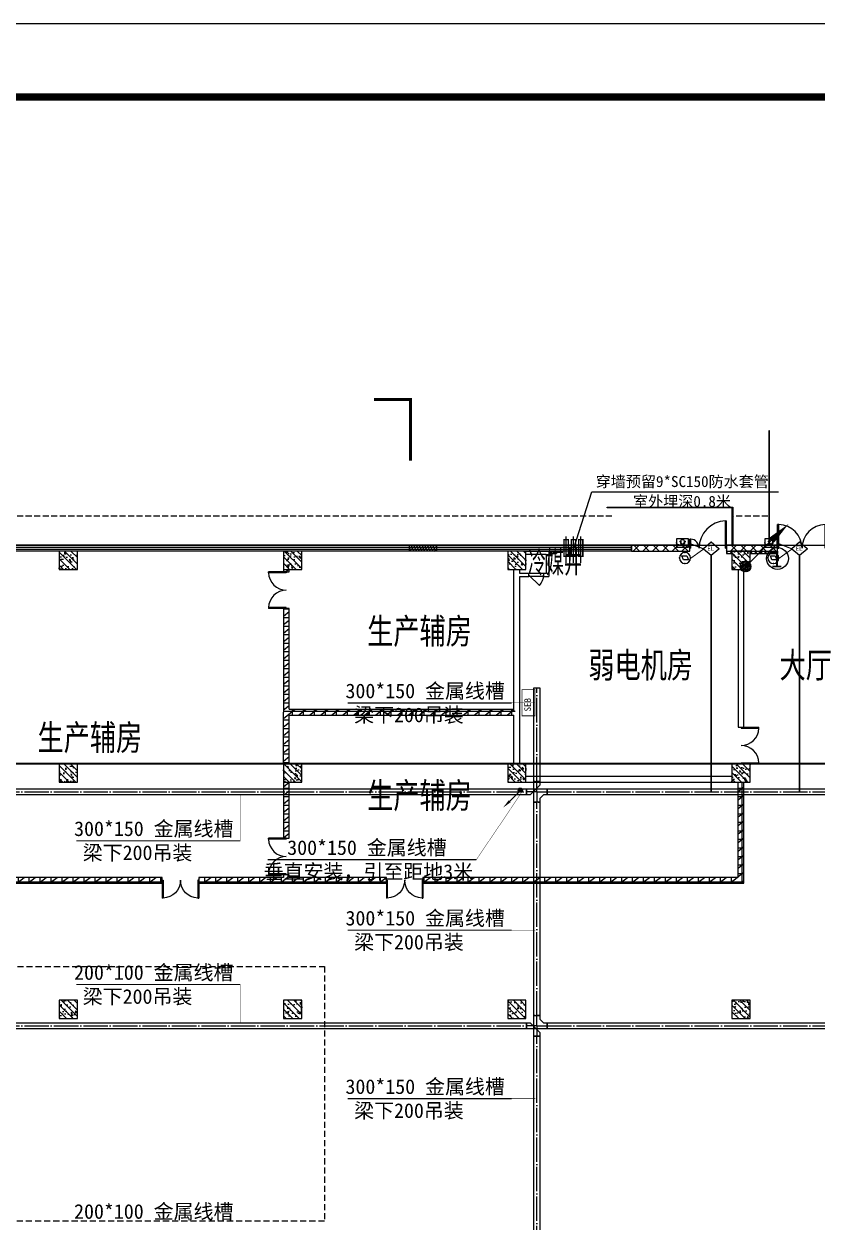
# Model space of a CAD drawing. Header units: millimetres. Extents: x -633009578 to 5705885, y -633235091 to 2571734.
# Drawn here: x 4124302 to 4156836, y 2168315 to 2217460 of the extents above; entities that cross this region are included whole.
import ezdxf
from ezdxf.enums import TextEntityAlignment as Align

# ---------------------------------------------------------------- set-up
doc = ezdxf.new("R2010")
doc.units = ezdxf.units.MM
doc.header["$LTSCALE"] = 1000
doc.header["$MEASUREMENT"] = 0
for name, pattern in [('DASH', [0.35, 0.25, -0.1]), ('DASHED2', [0.375, 0.25, -0.125]), ('DOTE', [2.4200000000000004, 2, -0.2, 0.02, -0.2]), ('HIDDEN', [0.375, 0.25, -0.125])]:
    doc.linetypes.add(name, pattern=pattern)
doc.layers.get('0').update_dxf_attribs({"color": 9})
for name, color, linetype in [('000000000000电气', 7, 'Continuous'), ('3T_WOOD', 21, 'Continuous'), ('A-ABOV(投影线)', 154, 'HIDDEN'), ('A-COLUM(柱)', 255, 'Continuous'), ('A-DOOR(门）', 4, 'Continuous'), ('A-F-AREA(计算)', 5, 'Continuous'), ('A-HATH(填充)', 8, 'Continuous'), ('A-LM-RAIL(栏杆)', 167, 'Continuous'), ('A-ST-O(室外)', 54, 'Continuous'), ('A-TEXT(房间)', 243, 'Continuous'), ('A-WALL(墙)', 255, 'Continuous'), ('A-WINDOW（窗）', 4, 'Continuous'), ('DIM_SYMB', 3, 'Continuous'), ('WALL', 9, 'Continuous'), ('电-弱电平面-箭头', 3, 'Continuous'), ('电-强电平面-标注', 3, 'Continuous'), ('电-强电平面-线缆', 3, 'Continuous'), ('电-桥架', 4, 'Continuous'), ('设备-安防', 3, 'Continuous'), ('设备-箱柜', 3, 'Continuous'), ('院图签、封面151013$0$PUB_TITLE', 153, 'Continuous'), ('院图签、封面151013$0$图签文字', 4, 'Continuous')]:
    doc.layers.add(name, color=color, linetype=linetype)
doc.styles.add('_TCH', font='simhei.ttf', dxfattribs={"width": 0.75, "bigfont": 'hztxt.shx'})
doc.styles.add('_TEL_DIM', font='simhei.ttf', dxfattribs={"height": 3.5, "bigfont": 'HZTXT'})
doc.styles.add('ELEC-DIM', font='simhei.ttf')
doc.styles.add('IDQSTYLE', font='simhei.ttf', dxfattribs={"width": 0.707, "bigfont": 'hztxt.shx'})
doc.styles.add('TXT', font='simhei.ttf', dxfattribs={"width": 0.8, "bigfont": 'hztxt.shx'})
doc.styles.add('宋', font='simhei.ttf', dxfattribs={"width": 0.8})
doc.styles.add('院图签、封面151013$0$-宋体', font='simhei.ttf', dxfattribs={"width": 0.8})
pattern_1 = [(0, (1606821.475196055, 677964.29318137), (0, 350), []), (37.875, (1607221.475196055, 677964.29318137), (-169.61527734408, 218.0766567528281), []), (90, (1607221.475196055, 677964.29318137), (-450, 2.755455298081545e-14), [])]
pattern_2 = [(45, (1606921.475196055, 677964.29318137), (-100.0001016555733, 100.0001016555733), []), (135, (1606921.475196055, 677964.29318137), (-100.0001016555733, -100.0001016555733), [])]
pattern_3 = [(45, (1607021.475196055, 677964.29318137), (-200.0002033111466, 200.0002033111467), []), (135, (1607021.475196055, 677964.29318137), (-200.0002033111467, -200.0002033111466), [])]

# ---------------------------------------------------------------- blocks, each defined once
blk = doc.blocks.new('*X3')
at = {"color": 0, "linetype": 'Continuous'}
for p, q in [((192.587376364835, 446.7215535232801), (193.8713933576327, 448.0055705160779)), ((192.6509968705344, 446.3609099602676), (194.2320369206452, 447.9419500103785)), ((192.6864539319484, 447.2448951591055), (193.3480517218074, 447.9064929489645)), ((192.7889704286661, 446.0746194496875), (194.5183274312254, 447.8039764522467)), ((192.9823694457329, 445.8437543980423), (194.7491924828706, 447.61057743518)), ((193.2275231399996, 445.664644023597), (194.9283028573159, 447.3654237409133)), ((193.5311577474, 445.5440145622856), (195.0489323186273, 447.0617891335129)), ((193.9202347052458, 445.5088274514194), (195.0841194294935, 446.6727121756671)), ((194.6075199946775, 445.7718486721392), (194.8210982087737, 445.9854268862354))]:
    blk.add_line(p, q, dxfattribs=at)
blk = doc.blocks.new('HC001442')
at = {"color": 0, "linetype": 'Continuous'}
blk.add_line((2.614797267597169e-12, -0.0577611932696982), (-3.1054929004722, -3.232738715066034), dxfattribs=at)
blk.add_lwpolyline([(-3.1054929004722, -3.232738715066034, 0.8, 0, 0), (-5.057392361375946, -5.119309791709952, 0, 0, 0)], format="xyseb", dxfattribs=at)
blk.add_circle((0, 0), 0.625, dxfattribs=at)
at = {"color": 0, "linetype": 'Continuous', "xscale": 0.5, "yscale": 0.5, "zscale": 0.5}
blk.add_blockref('*X3', (-96.91845018383279, -223.3780232566237), dxfattribs=at)
at = {"color": 0, "style": 'IDQSTYLE', "width": 0.7}
blk.add_attdef('PSFHATT', (2.62500001, -5.119309791709952), '', height=2.5, dxfattribs=at)
blk = doc.blocks.new('$equip$00002496')
for p, q in [((-0.3257586027029902, -0.01245651182034635), (-0.3257586027029902, -0.04339440534022287)), ((-0.3257586027029902, -0.04339440534022287), (-0.2349881161644589, -0.04339440534022287)), ((-0.2349881161644589, -0.07433229886373738), (-0.2349881161644589, -0.01245651182034635)), ((0.2318991003703559, -0.04339041039929725), (0.3257586027029902, -0.04343435477494495)), ((0.2318995781242847, -0.07433229886373738), (0.2318995781242847, -0.01245651182034635)), ((0.3257586027029902, -0.01245651182034635), (0.3257586027029902, -0.04339440534022287))]:
    blk.add_line(p, q)
at = {"const_width": 0.04}
for points in [[(-0.3257569673587568, -0.01199135613933322), (-0.3257586027029902, -0.04339440534022287), (-0.2655665311758639, -0.04339440534022287)], [(-0.3257586027029902, -0.01209546335303457), (-0.3254450895765331, 0.007862924336222932), (-0.3246427298145136, 0.02099261244438821), (-0.3230396698054392, 0.03683146784896962), (-0.3200834360468434, 0.05640672732988605), (-0.3158846532169264, 0.07655434396292549), (-0.3114238906564424, 0.0934556857937423), (-0.3053167008911259, 0.1125148900100612), (-0.2961030303267762, 0.1360363546918961), (-0.2870512925146613, 0.1553192011742794), (-0.2776002755272202, 0.1727327617008996), (-0.2650090074748732, 0.1928330976625148), (-0.2480697203573072, 0.2158072831662139), (-0.2307201034273021, 0.2357486963155679), (-0.2183433735772269, 0.2482254943279258), (-0.2048552286432823, 0.2604362391903123), (-0.1911825684801443, 0.2715267914645665), (-0.1736025161517318, 0.2841171126310655), (-0.1547964517085347, 0.2957489191248897), (-0.1366549688245868, 0.3053642205159122), (-0.1125469685212011, 0.3159432491156622), (-0.09099250963481609, 0.3234552737812919), (-0.07185881528130267, 0.3286887830108753), (-0.0476470465073362, 0.3334767393171205), (-0.03344249982910696, 0.3353641694484395), (-0.01254353142576292, 0.33693107711224), (0.006284847928327508, 0.3371227143543365), (0.02112160998512991, 0.3364609976488282), (0.03364834297099151, 0.3353416012541857), (0.04427512355323415, 0.3339856622114894), (0.0514455190859735, 0.3328576949279523), (0.06296124946675263, 0.3306819992103556), (0.07295717955275904, 0.3284235992541653), (0.08476642325695138, 0.3253025975027413), (0.09841386118205264, 0.3210671038432338), (0.1073930458223913, 0.3179007922954042), (0.1189192084857496, 0.3133782735822024), (0.1273616340185981, 0.309727315147029), (0.1385068310191855, 0.3044504504359793), (0.1500006543647032, 0.2984373588406015), (0.1638636618590681, 0.2903635228794883), (0.1733825990086189, 0.2842636587374727), (0.1825355213950388, 0.2779405411420157), (0.1897162082022987, 0.2726458121323958), (0.1961934307328193, 0.2676024858810706), (0.2032832070399309, 0.2617741676658625), (0.2108134823647561, 0.2552078580083617), (0.217798692494398, 0.2487452608329477), (0.228148777372553, 0.2384502620334388), (0.2384204440459143, 0.2272843058126455), (0.2434306646027835, 0.2214536424435209), (0.2496786895935657, 0.2137899235021905), (0.2547404104698217, 0.2072320931656577), (0.2611980655201478, 0.1983612801268464), (0.2680283635418164, 0.1882836692966521), (0.2770073256251635, 0.1737512327563309), (0.2837973800196778, 0.1615835285520006), (0.2918694003747078, 0.1454322725621751), (0.2969779347913573, 0.1339993972869706), (0.3002692127192859, 0.126001952077786), (0.3046930583077483, 0.1142746343793988), (0.3092767016933067, 0.1005832550908963), (0.3129390048998175, 0.08807579556378187), (0.3161395389179233, 0.07547706223704154), (0.3186645603709621, 0.06388206950578024), (0.3211643142713001, 0.0500421286051278), (0.3228813630266814, 0.03809697220276576), (0.3240568224427989, 0.02762096420337912), (0.324859512373223, 0.01811108543552109), (0.3254132453730563, 0.00858592767326627), (0.3257090797560522, -0.00049248671712121), (0.3257832243107259, -0.007853463819628814), (0.3257586027029902, -0.01597356299680541)], [(0.2318995781242847, -0.04343435477494495), (0.3257586027029902, -0.04343435477494495), (0.3257689946476603, -0.01254634189172066)]]:
    blk.add_lwpolyline(points, dxfattribs=at)
blk.add_lwpolyline([(-0.2349881161644589, -0.04339440534022287), (-0.234988116149907, -0.07433229886373738, 0.0182959325663468), (-0.2341963414801285, -0.09596305228842539, 0.02057100331636309), (-0.2314330486115068, -0.1200309692394512, 0.01615663239953969), (-0.2279163057246478, -0.1385404972170363, 0.01693810384346652), (-0.2229987668251852, -0.1574872628661979, 0.01329564042987737), (-0.2183254288102034, -0.1718583239271538, 0.01774370437729911), (-0.2109808493987657, -0.190436463271908, 0.01810240356969195), (-0.202383055788232, -0.2083190727098554, 0.02333614132905712), (-0.1896684531238861, -0.229968408079003, 0.02044170027676835), (-0.1774249378067907, -0.2471703877454274, 0.01989766451918913), (-0.1643957158521516, -0.2626632182400499, 0.02937469172712198), (-0.1439065932936501, -0.2826519741392985, 0.02046687747088341), (-0.1288843219663249, -0.2946362194343237, 0.01994697534980988), (-0.1136344562692102, -0.3049034932155337, 0.02634036321689085), (-0.09301181325281505, -0.3161697710966109, 0.02276514568385508), (-0.07478138820442837, -0.3239164370424987, 0.02206410967143575), (-0.05684026748349424, -0.3297063967147551, 0.0175610551311905), (-0.04245622256712522, -0.3331187941075768, 0.01884926235006773), (-0.02688140393001959, -0.3356341081016581, 0.02667427645081797), (-0.004813117921003141, -0.3371611547772773, 0.02406458763464014), (0.01513338900986128, -0.3365152710211987, 0.01749181383793592), (0.02959480640129186, -0.334837958071148, 0.02217984979833747), (0.04783707972092088, -0.3312386844263528, 0.01670575936897621), (0.06151090867933817, -0.3274165873117454, 0.0217722080425489), (0.0790706878178753, -0.3210165422860882, 0.03374751034879078), (0.1057169104751665, -0.3077975864252949, 0.02730692637543976), (0.1266723583685234, -0.2939906737810816, 0.03748691983271558), (0.1535541368793929, -0.2707855348744488, 0.02366876899911156), (0.1697097239521099, -0.2529639476961165, 0.02463610663642848), (0.1846068157610716, -0.2329478090214252, 0.02205649491069121), (0.1970839504210744, -0.2124338016146794, 0.01935462041009298), (0.206340296252165, -0.1939205355338345, 0.01688452340010287), (0.2137288127123611, -0.1760053912075819, 0.01966230157732925), (0.2205645790236304, -0.1552443572727498, 0.01731440631145223), (0.2255364213342546, -0.135285412416124, 0.01765737348860424), (0.2290203964221291, -0.1154880664689699, 0.01633418443731503), (0.2311199677496916, -0.09579652929824078, 0.01862757118903319), (0.2318995781388367, -0.07433229886373738, -0.000472708372486724), (0.2318995781242847, -0.05279222321769339, 0.0004727079955161621), (0.2318995781242847, -0.03244852855277713, -0.0004727079955161849), (0.2318995781242847, -0.01245341187313898, 0.0193493677842396), (0.2310570476547582, 0.009855565578618553, 0.01770133877692018), (0.2286674682109151, 0.03113219686929369, 0.0176091688965659), (0.2250366548687452, 0.05081065330523415, 0.01973381331635689), (0.2191032464616001, 0.07337515754625201, 0.01545712335130221), (0.2136441482725786, 0.08944355720814201, 0.01638136793352114), (0.2064366456615971, 0.1069191381830024, 0.01889577194154605), (0.1974724603933282, 0.124934014853352, 0.01460926708694749), (0.1893017992697423, 0.1389198372235114, 0.01834707667655943), (0.1788048267626436, 0.154441256672726, 0.01802701254956099), (0.1670945117075462, 0.16930223901727, 0.01918510430489061), (0.1545159021334257, 0.1830286705735489, 0.02609018841368346), (0.1355203122220701, 0.2003201775660273, 0.02726780140366601), (0.1154953059740365, 0.2149753960547969, 0.02826022181265756), (0.09302354548708536, 0.2278643579738855, 0.01768013504660025), (0.07947741153475363, 0.2340587330181734, 0.02983831462154809), (0.05467275061528198, 0.242662508819194, 0.03688840652984774), (0.02498369276872836, 0.248695417874842, 0.03132680170442304), (-0.00154426900553517, 0.2503981151239714, 0.02152297382195137), (-0.01876981760142371, 0.249681544064515, 0.02781603352576516), (-0.04232023857184686, 0.2463571927401063, 0.02781924796867374), (-0.06450405267241877, 0.2406578850968799, 0.01792787672923883), (-0.07963114288577344, 0.2352566086992738, 0.0262865457487697), (-0.09992356615839526, 0.2259165745053906, 0.02119287732084118), (-0.11706115740526, 0.2159602789688506, 0.0171568808815843), (-0.1294802093179896, 0.207409261194698, 0.02416187819285423), (-0.1477007803769084, 0.1925049077508447, 0.02878934091920857), (-0.167043774476042, 0.1729245897222427, 0.01847703741819992), (-0.1794630369258812, 0.1577163090223621, 0.0213830109619632), (-0.1916570924367988, 0.1400851354956103, 0.01760758065260107), (-0.2016330892802216, 0.1229453873020248, 0.01681983214104903), (-0.2093724703590851, 0.1072558663363452, 0.01906551868470904), (-0.2177670299279271, 0.08662868678948143, 0.01663457793315364), (-0.2233549865341047, 0.06948587926308392, 0.01199850358657596), (-0.227126173209399, 0.05518552293506218, 0.01921348092443342), (-0.2312853431794792, 0.03417440378689207, 0.0129120010522256), (-0.2334025729942368, 0.01812716938002268, 0.01673519548586339), (-0.2347496548027266, -0.0005786718757008202, 0.009174826161293947), (-0.2349881161644589, -0.01245651182034635, 0.0008621608417457901), (-0.2349881161644589, -0.04339440534022287), (-0.2961449461872689, -0.04339440534022287, 56.79143426085979)], format="xyb", dxfattribs=at)
for centre, major_axis, ratio, start_param, end_param in [((0, -0.007853463819628814), (-5.946726671962764e-16, 0.3450403896201966), 0.944188663444044, 4.700094459124145, 7.866276155235024), ((-0.00154426900553517, -0.01245651181670837), (0, 0.2628546269403538), 0.8881100928804517, 4.71238898038469, 7.853981633974483), ((-0.00154426900553517, -0.07433229886373738), (0, -0.2628546269403538), 0.8881100928804517, 4.71238898038469, 7.853981633974483)]:
    blk.add_ellipse(centre, major_axis=major_axis, ratio=ratio, start_param=start_param, end_param=end_param)
for p in [(0, 0.3371869258007791), (-0.3257586027029902, -0.04339440534022287), (0, -0.3371811744327715), (0.3256694684678223, -0.04536965262741433)]:
    blk.add_point(p)
at = {"color": 7, "style": '_TEL_DIM', "flags": 1}
blk.add_attdef('A', text='', height=2e-05, dxfattribs=at).set_placement((0, 0), align=Align.MIDDLE_CENTER)
blk = doc.blocks.new('$equip$00002617')
for p, q in [((0.6250151190488396, 0.4150200000058248), (-0.6249848809511604, 0.4150200000058248)), ((-0.6249848809511604, 0.4150200000058248), (-0.6249848809511604, -0.4149799999959214)), ((-0.6249848809511604, 0.2150200000050972), (0.3250151190459292, 0.2150200000050972)), ((0.3250151190459292, 0.2150200000050972), (0.6250151190488396, 0.07502000000567932)), ((0.6250151190488396, -0.4149799999959214), (0.6250151190488396, 0.4150200000058248)), ((-0.6249848809511604, -0.4149799999959214), (0.6250151190488396, -0.4149799999959214))]:
    blk.add_line(p, q)
at = {"linetype": 'Continuous', "const_width": 0.04}
blk.add_lwpolyline([(-0.6249848809511604, 0.4150200000058248), (0.6250151190488396, 0.4150200000058248), (0.6250151190488396, -0.4149799999959214), (-0.6249848809511604, -0.4149799999959214)], close=True, dxfattribs=at)
at = {"color": 1}
for p in [(-0.6249848809511604, 2.000000495172571e-05), (1.51190488395514e-05, 0.4150200000058248), (0.6250151190488396, 2.000000495172571e-05), (0.01750438004455646, -0.4149799999959214)]:
    blk.add_point(p, dxfattribs=at)
at = {"color": 7, "style": '_TEL_DIM', "flags": 1}
blk.add_attdef('A', text='', height=2.5e-05, dxfattribs=at).set_placement((0, 0), align=Align.MIDDLE_CENTER)
blk = doc.blocks.new('A$C40EF29F0')
for name, p, xscale, yscale, zscale in [('$equip$00002617', (257.9972608285025, 173.994528161973), 400, 400, 400), ('$equip$00002496', (256.1213830718771, 133.3334205766732), 315, 315, 315)]:
    blk.add_blockref(name, p, dxfattribs=dict(xscale=xscale, yscale=yscale, zscale=zscale))
blk = doc.blocks.new('$equip$00002620')
for p, q in [((-0.1058179566880426, 0.1152844922435179), (-0.1858179566897888, -0.1047155077576463)), ((0.1624100250937772, 0.1152844922435179), (-0.1058179566880426, 0.1152844922435179)), ((0.08241002509203099, -0.1047155077576463), (0.1624100250937772, 0.1152844922435179)), ((-0.1858179566897888, -0.1047155077576463), (0.08241002509203099, -0.1047155077576463))]:
    blk.add_line(p, q)
at = {"const_width": 0.04}
blk.add_lwpolyline([(-0.2999925000021904, 9.999999747378752e-06, 1), (0.3000075000036304, 9.999999747378752e-06, 0.9999999999999999), (-0.2999925000021904, 9.999999747378752e-06, 1)], format="xyb", dxfattribs=at)
blk.add_circle((7.500000720028765e-06, 9.999999747378752e-06), 0.3000000000001062)
at = {"color": 1}
for p in [(-0.2999924999985524, 9.999999747378752e-06), (7.500000720028765e-06, 0.3000099999990198), (0.3000075000036304, 9.999999747378752e-06), (7.500000720028765e-06, -0.299989999999525)]:
    blk.add_point(p, dxfattribs=at)
at = {"color": 7, "style": '_TEL_DIM', "flags": 1}
blk.add_attdef('A', text='', height=2.5e-05, dxfattribs=at).set_placement((0, 0), align=Align.MIDDLE_CENTER)
blk = doc.blocks.new('$equip$00002474')
for p, q in [((-0.519992380955955, 1.000000338535756e-05), (7.619048119522631e-06, 0.4400100000020757)), ((7.619048119522631e-06, -0.4399899999989429), (-0.519992380955955, 1.000000338535756e-05)), ((7.619048119522631e-06, 0.4400100000020757), (0.5200076190521941, 1.000000338535756e-05)), ((0.5200076190521941, 1.000000338535756e-05), (7.619048119522631e-06, -0.4399899999989429))]:
    blk.add_line(p, q)
at = {"const_width": 0.04}
blk.add_lwpolyline([(7.619048119522631e-06, 0.4400100000020757), (-0.519992380955955, 1.000000338535756e-05), (7.619048119522631e-06, -0.4399899999989429), (0.5200076190521941, 1.000000338535756e-05), (7.619048119522631e-06, 0.4400100000020757), (-0.519992380955955, 1.000000338535756e-05)], dxfattribs=at)
for p in [(-0.519992380955955, 1.000000338535756e-05), (7.619048119522631e-06, 0.4400100000020757), (0.5200076190521941, 1.000000338535756e-05), (7.619048119522631e-06, -0.4399899999989429)]:
    blk.add_point(p)
at = {"color": 7, "style": '_TEL_DIM'}
blk.add_attdef('$TEXT$', text='', height=0.3, dxfattribs=at).set_placement((0.02805548798642121, 0.01213281898526475), align=Align.MIDDLE_CENTER)
at = {"color": 7, "style": '_TEL_DIM', "flags": 1}
blk.add_attdef('A', text='', height=2e-05, dxfattribs=at).set_placement((0, 0), align=Align.MIDDLE_CENTER)
blk = doc.blocks.new('*X130')
at = {"color": 0, "linetype": 'Continuous'}
for p, q in [((192.587376364835, 446.7215535232801), (193.8713933576327, 448.0055705160779)), ((192.6509968705344, 446.3609099602676), (194.2320369206452, 447.9419500103785)), ((192.6864539319484, 447.2448951591055), (193.3480517218074, 447.9064929489645)), ((192.7889704286661, 446.0746194496875), (194.5183274312254, 447.8039764522467)), ((192.9823694457329, 445.8437543980423), (194.7491924828706, 447.61057743518)), ((193.2275231399996, 445.664644023597), (194.9283028573159, 447.3654237409133)), ((193.5311577474, 445.5440145622856), (195.0489323186273, 447.0617891335129)), ((193.9202347052458, 445.5088274514194), (195.0841194294935, 446.6727121756671)), ((194.6075199946775, 445.7718486721392), (194.8210982087737, 445.9854268862354))]:
    blk.add_line(p, q, dxfattribs=at)
blk = doc.blocks.new('HC001441')
at = {"color": 0, "linetype": 'Continuous'}
blk.add_line((0, -0.05776119327242668), (3.105492900474815, 3.117216328523909), dxfattribs=at)
blk.add_lwpolyline([(3.105492900474815, 3.117216328523909, 0.8, 0, 0), (5.057392361378561, 5.003787405167827, 0, 0, 0)], format="xyseb", dxfattribs=at)
blk.add_circle((0, 0), 0.625, dxfattribs=at)
at = {"color": 0, "linetype": 'Continuous', "xscale": 0.5, "yscale": 0.5, "zscale": 0.5}
blk.add_blockref('*X130', (-96.91845018383279, -223.3780232566237), dxfattribs=at)
at = {"color": 0, "style": 'IDQSTYLE', "width": 0.7}
blk.add_attdef('PSFHATT', (7.057392361378561, -0.62500001), '', height=2.5, dxfattribs=at)
blk = doc.blocks.new('G$CF6649E20')
at = {"layer": '电-弱电平面-箭头', "color": 4}
blk.add_circle((1316.889421409462, 332.4712073528208), 448.9330526033001, dxfattribs=at)
at = {"layer": '电-弱电平面-箭头', "color": 4, "xscale": 350, "yscale": 350, "zscale": 350}
blk.add_blockref('HC001441', (0, 0), dxfattribs=at)
at = {"layer": '电-弱电平面-箭头', "color": 4, "style": '宋'}
blk.add_text('1', height=700, dxfattribs=at).set_placement((1046.360447603278, -30.60809063538909))
blk = doc.blocks.new('G$C989A74A2')
blk.add_blockref('G$CF6649E20', (114289.5834476654, -645.3929579625838))
blk = doc.blocks.new('建筑图框_A1')
at = {"layer": '院图签、封面151013$0$PUB_TITLE'}
blk.add_lwpolyline([(0, 0), (84100, 0), (84100, 59400), (0, 59400)], close=True, dxfattribs=at)
at = {"layer": '院图签、封面151013$0$PUB_TITLE', "const_width": 100}
blk.add_lwpolyline([(2500, 1000), (83100, 1000), (83100, 58400), (2500, 58400)], close=True, dxfattribs=at)
at = {"layer": '院图签、封面151013$0$图签文字', "color": 6, "style": '院图签、封面151013$0$-宋体'}
for tag, height, width, p in [('工程主持人', 400, 0.7999999999883585, (79990.91196859907, 29505.93707200652)), ('审定', 400, 0.7999999999883585, (79990.91196859907, 28705.93707200605)), ('审核', 400, 0.7999999999883585, (79990.91196859907, 27905.93707200559)), ('专业负责人', 400, 0.7999999999883585, (79990.91196859907, 27105.93707200512)), ('校对', 400, 0.7999999999883585, (79990.91196859907, 26305.93707200466)), ('设计', 400, 0.7999999999883585, (79990.91196859907, 25505.93707200419)), ('方案设计人', 400, 0.7999999999883585, (79990.91196859907, 24706.79438478127)), ('工程编号', 300, 0.7000000000116415, (81000.00416498398, 8700.424278954277)), ('版次', 300, 0.7000000000116415, (78738.08139540046, 3005.726258059498)), ('日期', 300, 0.7000000000116415, (82038.0813954557, 3000.226258123759)), ('图号', 200, 0.7000000000116415, (82538.08139542397, 2400.075247410685)), ('比例', 300, 0.7000000000116415, (78738.08139537089, 2200.188802679535)), ('图号_X施', 300, 0.7000000000116415, (81538.08139540977, 2200.188802651362)), ('图号_总数', 200, 0.7000000000116415, (82538.08139541186, 2000.075247410219))]:
    blk.add_attdef(tag, text='', height=height, dxfattribs=dict(at, width=width)).set_placement(p, align=Align.MIDDLE_CENTER)
at = {"layer": '院图签、封面151013$0$图签文字', "color": 6, "style": '院图签、封面151013$0$-宋体', "width": 0.7}
for tag, p in [('建设单位_001', (80935.88661794258, 7446.21079580821)), ('工程名称_001', (80933.52706738078, 6045.368099178996)), ('图名_001', (79742.88288308708, 4059.656552180292))]:
    blk.add_attdef(tag, p, '', height=300, dxfattribs=at)
blk = doc.blocks.new('HC001524')
at = {"color": 0, "linetype": 'Continuous', "const_width": 0.3}
blk.add_lwpolyline([(5, 2.5), (-5, 2.5), (-5, -2.5), (5, -2.5)], close=True, dxfattribs=at)
at = {"color": 0, "style": 'IDQSTYLE', "width": 0.7}
for tag, p in [('AF', (-1.5, -1.25)), ('PSFHATT', (7, -2.5))]:
    blk.add_attdef(tag, p, '', height=2.5, dxfattribs=at)
blk = doc.blocks.new('$DorLib2D$00000002')
for p, q in [((-0.5, -5.684341886080802e-17), (-0.5000000000000007, 0.4875)), ((-0.4750000000000007, 0.4875), (-0.5000000000000007, 0.4875)), ((-0.475, -2.842170943040401e-17), (-0.4750000000000007, 0.4875)), ((0.475, -2.842170943040401e-17), (0.4750000000000007, 0.4875)), ((0.4750000000000007, 0.4875), (0.5000000000000007, 0.4875)), ((0.5, -5.684341886080802e-17), (0.5000000000000007, 0.4875)), ((-0.5, -5.684341886080802e-17), (-0.475, -2.842170943040401e-17)), ((0.5, -5.684341886080802e-17), (0.475, -2.842170943040401e-17))]:
    blk.add_line(p, q)
at = {"lineweight": 13}
for centre, start, end in [((-0.4875, -4.263256414560601e-17), 0, 88.53071641864632), ((0.4875, -4.263256414560601e-17), 91.4692835813537, 180)]:
    blk.add_arc(centre, 0.4875, start, end, dxfattribs=at)
blk = doc.blocks.new('$DorLib2D$00000114')
at = {"color": 0}
blk.add_line((0.4999999999999964, 3.552713678800501e-15), (-0.2071067811864751, 0.7071067811864857), dxfattribs=at)
blk.add_arc((0.5000000000013856, -1.154631945610163e-12), 1.000000000001696, 135, 180, dxfattribs=at)
blk = doc.blocks.new('_FZH')
h = blk.add_hatch()
h.set_pattern_fill('钢筋混凝土', color=256, scale=0.1, style=0)
h.set_pattern_definition([(45, (0, 0), (-0.1767766952966369, 0.1767766952966369), []), (50, (0, 0), (0.7172601826007535, -0.06275213498259512), [0.07500000000000001, -0.8250000000000001]), (355, (0, 0), (-0.138751333613, 0.7521921337000119), [0.06, -0.66]), (100.4514, (0.05977168000000001, -0.00522934), (0.5785093817140216, 0.6894395420609536), [0.06374019, -0.701142112]), (46.1842, (0, 0.2), (1.067241048625645, -0.1655190143290181), [0.1125, -1.2375]), (96.6356, (0.088936745, 0.186206693), (0.9346627055487033, 0.9741178709004418), [0.095610288, -1.051713]), (351.1842, (0, 0.2), (0.9346619451336272, 0.9741186009253247), [0.09000000000000001, -0.9900000000000001]), (21, (0.1, 0.15), (0.5969070521184617, -0.4026188906653388), [0.07500000000000001, -0.8250000000000001]), (326, (0.1, 0.15), (0.2433153319215824, 0.7251500450468529), [0.06, -0.66]), (71.4514, (0.149742233, 0.116448394), (0.84022262858149, 0.3225304967099524), [0.06374019, -0.701142112]), (37.50000000000001, (0, 0), (0.01215985531729062, 0.3328938538313115), [0, -0.652, 0, -0.67, 0, -0.6625000000000001]), (7.499999999999999, (0, 0), (0.2630695374421486, 0.3944117118823603), [0, -0.382, 0, -0.637, 0, -0.2525]), (-32.5, (-0.223, 0), (0.533822436172409, -0.02255487173437976), [0, -0.25, 0, -0.78, 0, -1.035]), (-42.5, (-0.323, 0), (0.5831861693423862, 0.1001049823323177), [0, -0.325, 0, -0.518, 0, -0.735])])
h.paths.add_polyline_path([(-0.5, -0.5), (0.5, -0.5), (0.5, 0.5), (-0.5, 0.5)])
blk.add_lwpolyline([(-0.5, -0.5), (0.5, -0.5), (0.5, 0.5), (-0.5, 0.5)], close=True)
blk = doc.blocks.new('$TCHSYS$WIN2D')
for p, q in [((-0.5, 0.5), (0.5, 0.5)), ((-0.5, 0.5), (-0.4999999999999999, -0.5)), ((0.5, 0.5), (0.4999999999999998, -0.5)), ((0.5, 0.1666666666666666), (-0.5, 0.1666666666666666)), ((0.5, -0.1666666666666667), (-0.5, -0.1666666666666667)), ((-0.4999999999999999, -0.5), (0.5, -0.5))]:
    blk.add_line(p, q)
blk = doc.blocks.new('$DorLib2D$00000225')
at = {"color": 0}
for p, q in [((0.4750000000000032, -0.001447885298549778), (0.4750000000000032, 0.7521225008925327)), ((0.4750000000000032, 0.7521225008925327), (0.5000000000000036, 0.7521225008925363)), ((0.5000000000000036, -0.001447885298549778), (0.5000000000000036, 0.7521225008925363)), ((-0.4999999999999982, -3.552713678800501e-15), (-0.5, 0.252035990386009)), ((-0.4750000000000014, 0.252035990386009), (-0.5, 0.252035990386009)), ((-0.4749999999999996, -3.552713678800501e-15), (-0.4750000000000014, 0.252035990386009)), ((-0.4749999999999996, -3.552713678800501e-15), (-0.4999999999999947, -3.552713678800501e-15)), ((0.4750000000000032, -0.001447885298549778), (0.4999999999999929, -0.001447885298549778))]:
    blk.add_line(p, q, dxfattribs=at)
for centre, radius, start, end in [((0.5046168020419071, -0.001920809357812914), 0.7546247204382253, 92.24926861260724, 179.7237749158362), ((-0.5007908120542499, 0.002572563917482285), 0.2507930763238999, 359.7898704778746, 84.09743784757413)]:
    blk.add_arc(centre, radius, start, end, dxfattribs=at)

msp = doc.modelspace()

# ---------------------------------------------------------------- hatches: boundary and pattern name
at = {"layer": '3T_WOOD'}
h = msp.add_hatch(dxfattribs=at)
h.set_pattern_fill('ANSI31', color=256, scale=50)
h.set_pattern_definition([(45, (2917379.395743424, 677977.51603476), (-56.1266007566822, 56.12660075668221), [])])
h.paths.add_polyline_path([(4140119.941630373, 2196074.629172624), (4141219.941630373, 2196074.629172624), (4141219.941630373, 2195834.629172624), (4140119.941630373, 2195834.629172624)])
at = {"layer": 'A-HATH(填充)'}
h = msp.add_hatch(dxfattribs=at)
h.set_pattern_fill('多孔材料', color=256, scale=50, style=0)
h.set_pattern_definition(pattern_2)
h.paths.add_polyline_path([(4145839.994032131, 2195734.629172626), (4146144.99403199, 2195734.629172626), (4146144.99403199, 2195834.629172626), (4145839.994032131, 2195834.629172626)])
h = msp.add_hatch(dxfattribs=at)
h.set_pattern_fill('多孔材料', color=256, scale=100, style=0)
h.set_pattern_definition(pattern_3)
h.paths.add_polyline_path([(4149219.994031504, 2195834.629172631), (4151619.994032013, 2195834.629172631), (4151619.994032013, 2196074.629172632), (4149219.994031504, 2196074.629172632)])
h = msp.add_hatch(dxfattribs=at)
h.set_pattern_fill('多孔材料', color=256, scale=100, style=0)
h.set_pattern_definition(pattern_3)
h.paths.add_polyline_path([(4153119.994032013, 2195834.629172631), (4155220.051299266, 2195834.629172631), (4155220.051299266, 2196074.629172632), (4153119.994032013, 2196074.629172632)])
h = msp.add_hatch(dxfattribs=at)
h.set_pattern_fill('多孔材料', color=256, scale=50, style=0)
h.set_pattern_definition(pattern_2)
h.paths.add_polyline_path([(4153119.994031505, 2195734.629172626), (4153344.99403178, 2195734.629172626), (4153344.99403178, 2195834.629172626), (4153119.994031505, 2195834.629172626)])
h = msp.add_hatch(dxfattribs=at)
h.set_pattern_fill('多孔材料', color=256, scale=50, style=0)
h.set_pattern_definition(pattern_2)
h.paths.add_polyline_path([(4154094.99403178, 2195834.629172626), (4154094.99403178, 2195734.629172626), (4155220.051299266, 2195734.629172626), (4155220.051299266, 2195834.629172626)])
h = msp.add_hatch(dxfattribs=at)
h.set_pattern_fill('空心砖', color=256, scale=100, style=0)
h.set_pattern_definition(pattern_1)
h.paths.add_polyline_path([(4135184.994031821, 2195084.629172626), (4134944.994031786, 2195084.629172626), (4134944.994031784, 2194984.629172276), (4135184.994031825, 2194984.629172276)])
h = msp.add_hatch(dxfattribs=at)
h.set_pattern_fill('空心砖', color=256, scale=100, style=0)
h.set_pattern_definition(pattern_1)
h.paths.add_polyline_path([(4135184.994031782, 2189349.629172648), (4135184.994031822, 2193484.629172784), (4134944.994031784, 2193484.629172784), (4134944.994031793, 2189229.629172625), (4135104.994031785, 2189229.629172641)])
h = msp.add_hatch(dxfattribs=at)
h.set_pattern_fill('空心砖', color=256, scale=100, style=0)
h.set_pattern_definition(pattern_1)
h.paths.add_polyline_path([(4134944.99403178, 2187109.629172626), (4135184.994031791, 2187109.629172626), (4135184.994031779, 2189109.629172648), (4135104.994031785, 2189229.629172641), (4134944.994031793, 2189229.629172625)])
h = msp.add_hatch(dxfattribs=at)
h.set_pattern_fill('空心砖', color=256, scale=100, style=0)
h.set_pattern_definition(pattern_1)
h.paths.add_polyline_path([(4135104.994031785, 2189229.629172641), (4135184.994031779, 2189109.629172648), (4144399.994031637, 2189109.629172648), (4144479.994031735, 2189229.629172641), (4144399.994031787, 2189349.629172648), (4135184.994031782, 2189349.629172648)])
h = msp.add_hatch(dxfattribs=at)
h.set_pattern_fill('空心砖', color=256, scale=100, style=0)
h.set_pattern_definition(pattern_1)
h.paths.add_polyline_path([(4135184.994031795, 2186359.629172626), (4134944.994031799, 2186359.629172626), (4134944.994031831, 2184054.629172784), (4135184.994031803, 2184054.629172784)])
h = msp.add_hatch(dxfattribs=at)
h.set_pattern_fill('空心砖', color=256, scale=100, style=0)
h.set_pattern_definition(pattern_1)
h.paths.add_polyline_path([(4153839.994031781, 2186359.629172626), (4153599.994031679, 2186359.629172376), (4153599.994031679, 2182454.629172637), (4153839.994031797, 2182214.629172636)])
h = msp.add_hatch(dxfattribs=at)
h.set_pattern_fill('空心砖', color=256, scale=100, style=0)
h.set_pattern_definition(pattern_1)
h.paths.add_polyline_path([(4135184.994031814, 2182454.629172637), (4135184.99403181, 2182554.629172276), (4134944.994031838, 2182554.629172276), (4134944.994031814, 2182454.62917263), (4135064.994031807, 2182374.629172631)])
h = msp.add_hatch(dxfattribs=at)
h.set_pattern_fill('空心砖', color=256, scale=100, style=0)
h.set_pattern_definition(pattern_1)
h.paths.add_polyline_path([(4116299.994031816, 2182214.62917263), (4129969.994031504, 2182214.629172634), (4129969.994031504, 2182454.62917263), (4116539.994031704, 2182454.62917263)])
h = msp.add_hatch(dxfattribs=at)
h.set_pattern_fill('空心砖', color=256, scale=100, style=0)
h.set_pattern_definition(pattern_1)
h.paths.add_polyline_path([(4134944.994031814, 2182454.62917263), (4131469.994031504, 2182454.62917263), (4131469.994031504, 2182214.629172634), (4135064.994031793, 2182214.629172626), (4135064.994031807, 2182374.629172631)])
h = msp.add_hatch(dxfattribs=at)
h.set_pattern_fill('空心砖', color=256, scale=100, style=0)
h.set_pattern_definition(pattern_1)
h.paths.add_polyline_path([(4135064.994031793, 2182214.629172626), (4139169.994032013, 2182214.629172634), (4139169.994032013, 2182454.629172657), (4135184.994031814, 2182454.629172637), (4135064.994031807, 2182374.629172631)])
h = msp.add_hatch(dxfattribs=at)
h.set_pattern_fill('空心砖', color=256, scale=100, style=0)
h.set_pattern_definition(pattern_1)
h.paths.add_polyline_path([(4153599.994031679, 2182454.629172637), (4140669.994032013, 2182454.629172657), (4140669.994032013, 2182214.629172635), (4153839.994031797, 2182214.629172636)])

# ---------------------------------------------------------------- linework, layer by layer
at = {"layer": '000000000000电气', "color": 1, "lineweight": 35}
for p, q in [((4078631.110877555, 2187129.298689352), (4141267.938223043, 2187129.298689352)), ((4141267.938223043, 2187129.298689352), (4171202.396442158, 2187129.298689352))]:
    msp.add_line(p, q, dxfattribs=at)
at = {"layer": '3T_WOOD'}
msp.add_lwpolyline([(4140119.941630373, 2196074.629172624), (4141219.941630373, 2196074.629172624), (4141219.941630373, 2195834.629172624), (4140119.941630373, 2195834.629172624)], close=True, dxfattribs=at)
at = {"layer": 'A-ABOV(投影线)'}
msp.add_lwpolyline([(4101156.667770477, 2178803.556878567), (4136630.348125871, 2178803.556878567), (4136630.348125871, 2168352.961062868), (4101156.667770477, 2168352.961062868)], close=True, dxfattribs=at)
at = {"layer": 'A-DOOR(门）'}
for p, q in [((4155220.051299266, 2196074.629172627), (4157220.051299266, 2196074.629172627)), ((4145619.994031557, 2194914.629168899), (4145019.994031557, 2194914.629168907)), ((4145619.994031555, 2194794.629168899), (4145019.994031555, 2194794.629168907))]:
    msp.add_line(p, q, dxfattribs=at)
at = {"layer": 'A-F-AREA(计算)'}
msp.add_lwpolyline([(4039079.994031782, 2196074.629172625), (4173359.994031782, 2196074.629172625), (4173359.994031782, 2059994.629172625), (4039079.994031782, 2059994.629172625)], close=True, dxfattribs=at)
at = {"layer": 'A-LM-RAIL(栏杆)'}
for points in [[(4154885.051299251, 2196074.629172647), (4154885.051299288, 2200774.629582777), (4154855.051299288, 2200774.629582777), (4154855.05129925, 2196074.629172647)], [(4153354.994031919, 2196074.629161081), (4153354.994504591, 2197609.629139677), (4148219.993537642, 2197609.629139636), (4148219.993537642, 2197639.629139636), (4153384.994514472, 2197639.629139678), (4153384.994031919, 2196074.6291512)]]:
    msp.add_lwpolyline(points, dxfattribs=at)
at = {"layer": 'A-ST-O(室外)', "linetype": 'DASH'}
for points in [[(4148419.993537734, 2197274.629133269), (4120565.112969985, 2197274.629143296)], [(4154820.05129926, 2197274.629130965), (4153419.99440248, 2197274.629131469)]]:
    msp.add_lwpolyline(points, dxfattribs=at)
at = {"layer": 'A-WALL(墙)'}
for p, q in [((4144894.994031017, 2195834.629170297), (4145839.994031171, 2195834.629176464)), ((4145839.994031171, 2195834.629176464), (4145839.994031171, 2194794.629168939)), ((4145839.994032131, 2195834.629172626), (4146144.99403199, 2195834.629172626)), ((4145839.994032131, 2195834.629172626), (4145839.994032131, 2195734.629172626)), ((4146144.99403199, 2195834.629172626), (4146144.99403199, 2195734.629172626)), ((4153119.994031505, 2195834.629172626), (4153344.99403178, 2195834.629172626)), ((4153119.994031505, 2195834.629172626), (4153119.994031505, 2195734.629172626)), ((4154094.99403178, 2195834.629172626), (4155220.051299266, 2195834.629172626)), ((4155220.051299266, 2195834.629172626), (4155220.051299266, 2195734.629172626)), ((4144894.99403178, 2195714.629170297), (4145719.994031558, 2195714.629175668)), ((4145719.994031558, 2195714.629175668), (4145719.994031559, 2194914.629168963)), ((4145839.994032131, 2195734.629172626), (4146144.99403199, 2195734.629172626)), ((4153119.994031505, 2195734.629172626), (4153344.99403178, 2195734.629172626)), ((4154094.99403178, 2195734.629172626), (4155220.051299266, 2195734.629172626)), ((4134944.994031855, 2195084.629172906), (4134944.994031784, 2194984.629172276)), ((4134944.994031784, 2194984.629172276), (4135184.994031825, 2194984.629172276)), ((4135184.994031825, 2194984.629172276), (4135184.994031645, 2195084.629172906)), ((4144399.99403178, 2194914.629168914), (4144399.994031886, 2195084.629172906)), ((4144399.994031787, 2189349.629172648), (4144399.99403178, 2194914.629168914)), ((4144639.994031978, 2194914.629168978), (4144639.994031566, 2195084.629172906)), ((4145019.994031762, 2194914.62916885), (4144639.994031978, 2194914.629168978)), ((4145019.99403176, 2194794.629169113), (4145019.994031762, 2194914.62916885)), ((4145719.994031559, 2194914.629168963), (4145619.994031762, 2194914.629168842)), ((4145619.994031762, 2194914.629168842), (4145619.99403176, 2194794.629169105)), ((4153599.994031775, 2195084.629172256), (4153599.994031787, 2188609.629172784)), ((4153839.994031768, 2188609.629172784), (4153839.994031716, 2195084.629172255)), ((4144639.99403178, 2189229.629172625), (4144639.994031772, 2194794.629168956)), ((4144639.994031772, 2194794.629168956), (4145019.99403176, 2194794.629169113)), ((4145619.99403176, 2194794.629169105), (4145839.994031171, 2194794.629168939)), ((4135184.994031822, 2193484.629172784), (4134944.994031784, 2193484.629172784)), ((4134944.994031784, 2193484.629172784), (4134944.994031793, 2189229.629172625)), ((4135184.994031782, 2189349.629172648), (4135184.994031822, 2193484.629172784)), ((4134944.994031779, 2187109.629172906), (4134944.994031793, 2189229.629172625)), ((4135184.994031782, 2189349.629172648), (4144399.994031787, 2189349.629172648)), ((4135184.994031799, 2187109.629172906), (4135184.994031779, 2189109.629172648)), ((4135184.994031779, 2189109.629172648), (4144399.994031637, 2189109.629172648)), ((4144399.994031634, 2187109.629172906), (4144399.994031637, 2189109.629172648)), ((4144639.994031733, 2187109.629172906), (4144639.99403178, 2189229.629172625)), ((4153599.994031787, 2188609.629172784), (4153839.994031768, 2188609.629172784)), ((4144894.994031993, 2186599.629172644), (4153344.994031993, 2186599.629172682)), ((4134944.994031807, 2186359.629172255), (4134944.994031831, 2184054.629172784)), ((4135184.994031803, 2184054.629172784), (4135184.994031798, 2186359.629172255)), ((4144894.994031993, 2186359.629172644), (4153344.994031992, 2186359.629172649)), ((4153599.994031679, 2182454.629172637), (4153599.994031679, 2186359.629172634)), ((4153839.994031797, 2182214.629172636), (4153839.994031709, 2186359.629172906)), ((4134944.994031831, 2184054.629172784), (4135184.994031803, 2184054.629172784)), ((4135184.99403181, 2182554.629172276), (4134944.994031838, 2182554.629172276)), ((4134944.994031838, 2182554.629172276), (4134944.994031814, 2182454.62917263)), ((4135184.994031814, 2182454.629172637), (4135184.99403181, 2182554.629172276)), ((4116299.994031816, 2182214.62917263), (4129969.994031504, 2182214.629172634)), ((4129969.994031504, 2182454.62917263), (4116539.994031704, 2182454.62917263)), ((4129969.994031504, 2182214.629172634), (4129969.994031504, 2182454.62917263)), ((4134944.994031814, 2182454.62917263), (4131469.994031504, 2182454.62917263)), ((4131469.994031504, 2182454.62917263), (4131469.994031504, 2182214.629172634)), ((4131469.994031504, 2182214.629172634), (4135064.994031793, 2182214.629172626)), ((4135064.994031793, 2182214.629172626), (4139169.994032013, 2182214.629172634)), ((4139169.994032013, 2182454.629172657), (4135184.994031814, 2182454.629172637)), ((4139169.994032013, 2182214.629172634), (4139169.994032013, 2182454.629172657)), ((4153599.994031679, 2182454.629172637), (4140669.994032013, 2182454.629172657)), ((4140669.994032013, 2182454.629172657), (4140669.994032013, 2182214.629172635)), ((4140669.994032013, 2182214.629172635), (4153839.994031797, 2182214.629172636))]:
    msp.add_line(p, q, dxfattribs=at)
at = {"layer": 'DIM_SYMB', "const_width": 125}
msp.add_lwpolyline([(4140164.448215864, 2199550.29318137), (4140164.448215864, 2202050.29318137), (4138664.448215864, 2202050.29318137)], dxfattribs=at)
at = {"layer": 'WALL'}
for p, q in [((4151619.994032013, 2196074.629172632), (4149219.994031504, 2196074.629172632)), ((4149219.994031504, 2196074.629172632), (4149219.994031504, 2195834.629172631)), ((4149219.994031504, 2195834.629172631), (4151619.994032013, 2195834.629172631)), ((4151619.994032013, 2195834.629172631), (4151619.994032013, 2196074.629172632)), ((4155220.051299266, 2196074.629172632), (4153119.994032013, 2196074.629172632)), ((4153119.994032013, 2196074.629172632), (4153119.994032013, 2195834.629172631)), ((4153119.994032013, 2195834.629172631), (4155220.051299266, 2195834.629172631)), ((4155220.051299266, 2195834.629172631), (4155220.051299266, 2196074.629172632))]:
    msp.add_line(p, q, dxfattribs=at)
at = {"layer": '电-强电平面-标注'}
for p, q in [((4146861.834797127, 2195953.046905209), (4147602.029112748, 2198264.441753336)), ((4147602.029112748, 2198264.441753336), (4155253.917425085, 2198264.441753336))]:
    msp.add_line(p, q, dxfattribs=at)
at = {"layer": '电-强电平面-线缆', "color": 1, "linetype": 'Continuous', "const_width": 60}
for points in [[(4146458.057304128, 2196307.503939689), (4146458.057304128, 2195623.936278707), (4146630.196605616, 2195623.936278707), (4146630.196605616, 2196307.503939689)], [(4146758.244211334, 2196307.503939689), (4146758.244211334, 2195623.936278707), (4146930.383512822, 2195623.936278707), (4146930.383512822, 2196307.503939689)], [(4147058.244211334, 2196307.503939689), (4147058.244211334, 2195623.936278707), (4147230.383512822, 2195623.936278707), (4147230.383512822, 2196307.503939689)]]:
    msp.add_lwpolyline(points, close=True, dxfattribs=at)
at = {"layer": '电-强电平面-线缆', "color": 1, "linetype": 'Continuous'}
for points, const_width in [([(4146541.726905779, 2196444.267367334), (4146541.726905779, 2195343.074792308)], 60), ([(4146841.913812985, 2196444.267367334), (4146841.913812985, 2195343.074792308)], 60), ([(4147141.913812985, 2196444.267367334), (4147141.913812985, 2195343.074792308)], 60), ([(4152189.053905154, 2195925.948988269), (4151568.014571615, 2196167.475060154)], 45), ([(4152189.053905154, 2195925.948988269), (4151642.334906124, 2195534.241568864)], 45), ([(4155814.94472525, 2195925.948988269), (4155193.905391712, 2196167.475060154)], 45), ([(4155814.94472525, 2195925.948988269), (4155268.22572622, 2195534.241568864)], 45), ([(4152492.321600729, 2195669.337861245), (4152492.321600729, 2185966.79037632)], 60), ([(4156118.212420825, 2195669.337861245), (4156118.212420825, 2185966.79037632)], 60)]:
    msp.add_lwpolyline(points, dxfattribs=dict(at, const_width=const_width))
at = {"layer": '电-桥架', "color": 5, "linetype": 'DOTE', "ltscale": 0.5}
for p, q in [((4145339.061413715, 2186391.79037632), (4145339.0614112, 2190226.729007437)), ((4145339.061417417, 2185966.79037632), (4145339.061416455, 2186391.79037632)), ((4078343.574206491, 2185966.79037632), (4144914.061417417, 2185966.79037632)), ((4145339.061417417, 2185966.79037632), (4144914.061417417, 2185966.79037632)), ((4145339.061417417, 2185966.79037632), (4145339.061417894, 2185541.79037632)), ((4145339.061417417, 2185966.79037632), (4145764.061417417, 2185966.79037632)), ((4145339.061430838, 2176790.805633994), (4145339.061414773, 2185541.79037632)), ((4145764.061417417, 2185966.79037632), (4172368.600403416, 2185966.79037632)), ((4145339.061431618, 2176365.805633994), (4145339.061430838, 2176790.805633994)), ((4078343.57422392, 2176365.805633994), (4144914.061431618, 2176365.805633994)), ((4145339.061431618, 2176365.805633994), (4144914.061431618, 2176365.805633994)), ((4145339.061431618, 2176365.805633994), (4145339.061432398, 2175940.805633994)), ((4145339.061431618, 2176365.805633994), (4145764.061431618, 2176365.805633994)), ((4145764.061431618, 2176365.805633994), (4172269.048692347, 2176365.805633994)), ((4145339.061448522, 2167157.823055513), (4145339.061432398, 2175940.805633994))]:
    msp.add_line(p, q, dxfattribs=at)
at = {"layer": '电-桥架', "color": 9, "linetype": 'DASHED2', "ltscale": 0.5}
for p, q in [((4145464.061413715, 2186391.790376402), (4145214.061416455, 2186391.790376237)), ((4145214.061417894, 2185541.79037609), (4145464.061414773, 2185541.79037655)), ((4145464.061430838, 2176790.805634223), (4145214.061430838, 2176790.805633763))]:
    msp.add_line(p, q, dxfattribs=at)
at = {"layer": '电-桥架', "ltscale": 0.5}
for points in [[(4145214.061416455, 2186391.790376237), (4145214.061413715, 2186391.790376237), (4145214.0614112, 2190226.729007354), (4145464.0614112, 2190226.729007519), (4145464.061413715, 2186391.790376603)], [(4145214.061430838, 2176790.805633763), (4145214.061414773, 2185541.79037609), (4145214.061417894, 2185541.79037609)], [(4145464.061414773, 2185541.790376461), (4145464.061430838, 2176790.805634223)], [(4145214.061448522, 2167157.823055282), (4145214.061432398, 2175940.805633763), (4145464.061432398, 2175940.805634223), (4145464.061448522, 2167157.823055742)]]:
    msp.add_lwpolyline(points, dxfattribs=at)
for points in [[(4144914.061417418, 2185841.79037632), (4078343.574206492, 2185841.79037632), (4078343.574206491, 2186091.79037632), (4144914.061417417, 2186091.79037632)], [(4145214.061417894, 2185541.790376179), (4145214.061417725, 2185691.790376179), (4145214.061416795, 2186241.790376036), (4145214.061416455, 2186391.790376036), (4145464.061416455, 2186391.790376603), (4145464.061416795, 2186241.790376603), (4145064.061417417, 2185841.79037632), (4144914.061417417, 2185841.79037632), (4144914.061417416, 2186091.79037632), (4145064.061417416, 2186091.79037632), (4145614.061417416, 2186091.79037632), (4145764.061417416, 2186091.79037632), (4145764.061417418, 2185841.79037632), (4145614.061417418, 2185841.79037632), (4145464.061417725, 2185691.790376461), (4145464.061417894, 2185541.790376461)], [(4172368.600403416, 2185841.79037632), (4145764.061417418, 2185841.79037632), (4145764.061417417, 2186091.79037632), (4172368.600403416, 2186091.79037632)], [(4145464.061430838, 2176790.805634223), (4145464.061431114, 2176640.805634223), (4145614.061431618, 2176490.805633993), (4145764.061431618, 2176490.805633993), (4145764.061431619, 2176240.805633993), (4145614.061431619, 2176240.805633993), (4145064.061431619, 2176240.805633993), (4144914.061431619, 2176240.805633993), (4144914.061431617, 2176490.805633993), (4145064.061431617, 2176490.805633993), (4145464.061432123, 2176090.805634223), (4145464.061432398, 2175940.805634223), (4145214.061432398, 2175940.805633763), (4145214.061432123, 2176090.805633763), (4145214.061431114, 2176640.805633763), (4145214.061430838, 2176790.805633763)], [(4144914.061431619, 2176240.805633994), (4078343.574223921, 2176240.805633994), (4078343.57422392, 2176490.805633994), (4144914.061431618, 2176490.805633994)], [(4172269.048692347, 2176240.805633994), (4145764.061431619, 2176240.805633994), (4145764.061431618, 2176490.805633994), (4172269.048692347, 2176490.805633994)]]:
    msp.add_lwpolyline(points, close=True, dxfattribs=at)
at = {"layer": '设备-箱柜', "color": 6}
for points in [[(4145277.994185223, 2189607.410887196, 15, 15, 0), (4144304.239970004, 2189607.410887196, 15, 15, 0), (4144304.239970004, 2189607.410887196, 45, 45, 0), (4137579.310279579, 2189607.410887196, 45, 45, 0)], [(4144796.814918203, 2186053.015345967, 15, 15, 0), (4142860.934137101, 2183179.631238398, 15, 15, 0), (4142860.934137101, 2183179.631238398, 45, 45, 0), (4134305.743992681, 2183179.631238398, 45, 45, 0)], [(4133170.436410016, 2185865.086292931, 15, 15, 0), (4133170.436410016, 2183955.339738946, 15, 15, 0), (4133170.436410016, 2183955.339738946, 45, 45, 0), (4126445.506719592, 2183955.339738946, 45, 45, 0)], [(4145277.994185223, 2180286.773856758, 15, 15, 0), (4144304.239970004, 2180286.773856758, 15, 15, 0), (4144304.239970004, 2180286.773856758, 45, 45, 0), (4137579.310279579, 2180286.773856758, 45, 45, 0)], [(4133170.034844968, 2176465.853908454, 15, 15, 0), (4133170.034844968, 2178056.140807257, 15, 15, 0), (4133170.034844968, 2178056.140807257, 45, 45, 0), (4126445.105154544, 2178056.140807257, 45, 45, 0)], [(4145277.994185223, 2173375.885885732, 15, 15, 0), (4144304.239970004, 2173375.885885732, 15, 15, 0), (4144304.239970004, 2173375.885885732, 45, 45, 0), (4137579.310279579, 2173375.885885732, 45, 45, 0)]]:
    msp.add_lwpolyline(points, format="xyseb", dxfattribs=at)

# ---------------------------------------------------------------- block references
msp.add_blockref('G$C989A74A2', (4039609, 2195847.852026015))
msp.add_blockref('G$C989A74A2', (4039609, 2195847.852026015))
at = {"layer": 'A-COLUM(柱)', "xscale": 750, "yscale": 750, "zscale": 750, "rotation": 270}
for p in [(4126119.99403178, 2195459.629172626), (4135319.99403178, 2195459.629172626), (4144519.99403178, 2195459.629172626), (4153719.99403178, 2195459.629172628), (4126119.99403178, 2186734.629172626), (4135319.99403178, 2186734.629172626), (4144519.99403178, 2186734.629172626), (4153719.99403178, 2186734.629172626), (4126119.99403178, 2177034.629172626), (4135319.99403178, 2177034.629172626), (4144519.99403178, 2177034.629172626), (4153719.99403178, 2177034.629172626)]:
    msp.add_blockref('_FZH', p, dxfattribs=at)
at = {"layer": 'A-DOOR(门）'}
for name, p, xscale, yscale, zscale in [('$DorLib2D$00000225', (4152369.994031919, 2195954.629172627), 1500, 1500, 1500), ('$DorLib2D$00000002', (4156220.051299266, 2195954.629172627), 2000, 2000, 2000)]:
    msp.add_blockref(name, p, dxfattribs=dict(at, xscale=xscale, yscale=yscale, zscale=zscale))
for name, p, xscale, yscale, zscale, rotation in [('$DorLib2D$00000002', (4135064.994031793, 2194234.62917241), 1500, 1500, 1500, 90), ('$DorLib2D$00000114', (4145319.994031556, 2194854.629168903), 600, 600, 600, 179.9999999992107), ('$DorLib2D$00000002', (4135064.994031793, 2183304.629172568), 1500, 1500, 1500, 90), ('$DorLib2D$00000002', (4130719.99403178, 2182334.629172626), -1500, 1500, 1500, 180), ('$DorLib2D$00000002', (4139919.994031781, 2182334.629172626), -1500, 1500, 1500, 180)]:
    msp.add_blockref(name, p, dxfattribs=dict(at, xscale=xscale, yscale=yscale, zscale=zscale, rotation=rotation))
at = {"layer": 'A-DOOR(门）', "extrusion": (0, 0, -1), "xscale": -1500, "yscale": 1500, "zscale": 1500, "rotation": 90.00000000000001}
msp.add_blockref('$DorLib2D$00000002', (-4153719.99403178, 2187859.629172736), dxfattribs=at)
at = {"layer": 'A-WINDOW（窗）', "extrusion": (0, 0, -1), "xscale": -32000, "yscale": 240, "zscale": 32000, "rotation": 180}
msp.add_blockref('$TCHSYS$WIN2D', (-4133219.9940317, 2195954.629172627), dxfattribs=at)
at = {"layer": '电-弱电平面-箭头', "color": 4, "xscale": 140, "yscale": 140, "zscale": 140}
msp.add_blockref('HC001442', (4144664.629752347, 2186029.639690967), dxfattribs=at)
at = {"layer": '设备-安防', "rotation": 180}
for p in [(4151576.017880064, 2196344.263880292), (4155201.90870016, 2196344.263880292)]:
    msp.add_blockref('A$C40EF29F0', p, dxfattribs=at)
at = {"layer": '设备-安防'}
ref = msp.add_blockref('$equip$00002474', (4152492.3262293, 2195936.631786244), dxfattribs=dict(at, xscale=-607.5, yscale=607.5, zscale=607.5))
ref.add_attrib('$TEXT$', 'EL', dxfattribs={"layer": '0', "color": 7, "height": 182.25, "style": '_TEL_DIM'}).set_placement((4152475.282520499, 2195944.002473729), align=Align.MIDDLE_CENTER)
ref = msp.add_blockref('$equip$00002474', (4156118.217049397, 2195936.631786244), dxfattribs=dict(at, xscale=-607.5, yscale=607.5, zscale=607.5))
ref.add_attrib('$TEXT$', 'EL', dxfattribs={"layer": '0', "color": 7, "height": 182.25, "style": '_TEL_DIM'}).set_placement((4156101.173340596, 2195944.002473729), align=Align.MIDDLE_CENTER)
at = {"layer": '设备-安防', "xscale": -750, "yscale": 750, "zscale": 750}
for p in [(4151418.306324799, 2195555.058919304), (4155044.197144895, 2195555.058919304)]:
    msp.add_blockref('$equip$00002620', p, dxfattribs=at)
at = {"layer": '设备-箱柜', "xscale": 3, "yscale": 3}
msp.add_blockref('建筑图框_A1', (3986555.437121258, 2039260.231913973, 4.000000000000001e-08), dxfattribs=at)
at = {"layer": '设备-箱柜'}
ref = msp.add_blockref('HC001524', (4144999.700000001, 2189617.1), dxfattribs=dict(at, xscale=-107.52, yscale=107.52, zscale=107.52, rotation=269.9999999999999))
ref.add_attrib('AF', 'SEB', (4145097.213058574, 2189260.287851953), dxfattribs={"layer": '0', "color": 0, "height": 268.8, "rotation": 90, "style": 'ELEC-DIM'})

# ---------------------------------------------------------------- texts
at = {"layer": 'A-TEXT(房间)'}
for s, height, style, width, p in [('冷媒井', 900, 'TXT', 0.6, (4144981.452164406, 2194934.62916888)), ('生产辅房', 1050, '_TCH', 0.75, (4138378.92236175, 2192029.54431177)), ('弱电机房', 1050, '_TCH', 0.75, (4147453.55871495, 2190637.908949905)), ('大厅', 1050, '_TCH', 0.75, (4155297.989066163, 2190637.908949905)), ('生产辅房', 1050, '_TCH', 0.75, (4124856.41822264, 2187664.247997942)), ('生产辅房', 1050, '_TCH', 0.75, (4138378.92236175, 2185289.286061496))]:
    msp.add_text(s, height=height, dxfattribs=dict(at, style=style, width=width)).set_placement(p)
at = {"layer": '电-强电平面-标注', "style": 'ELEC-DIM'}
for s, p in [('穿墙预留9*SC150防水套管', (4147756.379323549, 2198464.441753336)), ('室外埋深0.8米', (4149288.96610773, 2197649.55979001))]:
    msp.add_text(s, height=453.1645569620252, dxfattribs=at).set_placement(p)
at = {"layer": '设备-箱柜', "color": 6, "style": 'ELEC-DIM'}
for s, p in [('300*150 金属线槽', (4137491.408026208, 2189802.114792084)), ('梁下200吊装', (4137846.022753876, 2188817.786605464)), ('300*150 金属线槽', (4126357.60446622, 2184150.043643834)), ('300*150 金属线槽', (4135101.839914456, 2183374.335143286)), ('梁下200吊装', (4126712.219193888, 2183165.715457214)), ('垂直安装，引至距地3米', (4134134.607304966, 2182390.006956666)), ('300*150 金属线槽', (4137491.408026208, 2180481.477761646)), ('梁下200吊装', (4137846.022753876, 2179497.149575026)), ('200*100 金属线槽', (4126357.202901172, 2178250.844712144)), ('梁下200吊装', (4126711.81762884, 2177266.516525524)), ('300*150 金属线槽', (4137491.408026208, 2173570.58979062)), ('梁下200吊装', (4137846.022753876, 2172586.261604)), ('200*100 金属线槽', (4126357.202901172, 2168449.192810268))]:
    msp.add_text(s, height=600, dxfattribs=at).set_placement(p)

doc.saveas('drawing.dxf')
